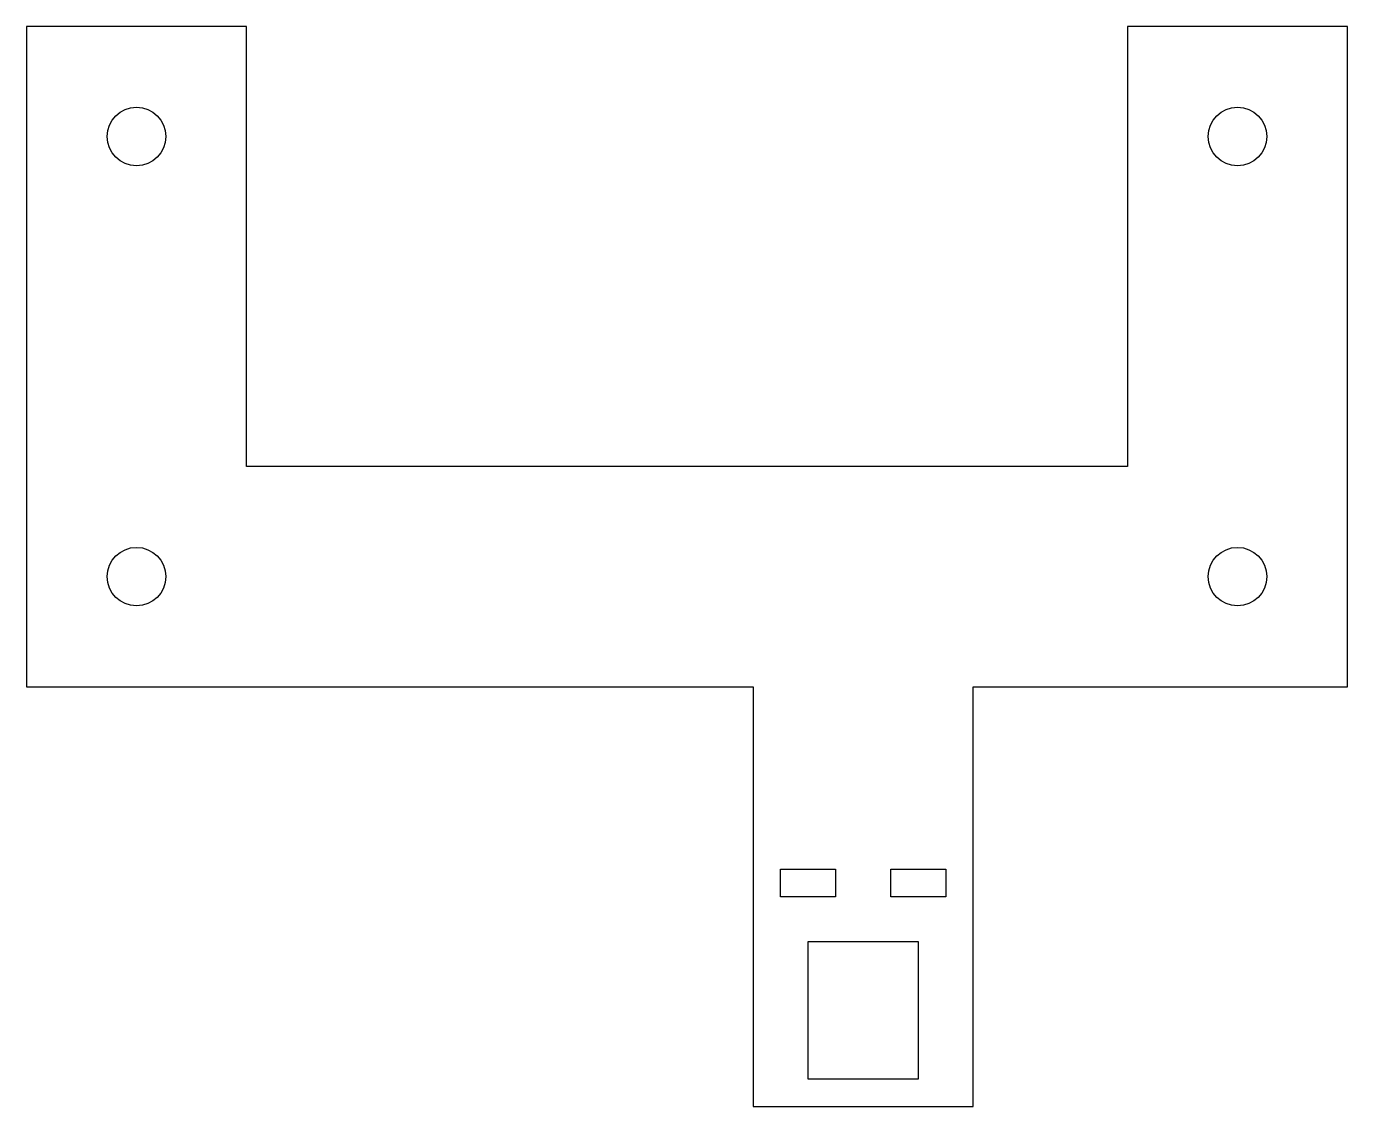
# Model space of a CAD drawing. Header units: inches. Extents: x -1 to 5, y -2.91 to 2.
import ezdxf

# ---------------------------------------------------------------- set-up
doc = ezdxf.new("R2010")
doc.units = ezdxf.units.IN
doc.header["$MEASUREMENT"] = 0

msp = doc.modelspace()

# ---------------------------------------------------------------- linework, layer by layer
for points in [[(-1, -1), (2.3, -1), (2.3, -2.9077), (3.3, -2.9077), (3.3, -1), (5, -1), (5, 2), (4, 2), (4, 0), (0, 0), (0, 2), (-1, 2)], [(2.675, -1.9541), (2.425, -1.9541), (2.425, -1.8291), (2.675, -1.8291)], [(2.925, -1.8291), (3.175, -1.8291), (3.175, -1.9541), (2.925, -1.9541)], [(3.05, -2.7827), (2.55, -2.7827), (2.55, -2.1577), (3.05, -2.1577)]]:
    msp.add_lwpolyline(points, close=True)
for centre in [(-0.5, 1.5), (4.5, 1.5), (-0.5, -0.5), (4.5, -0.5)]:
    msp.add_circle(centre, 0.133)

doc.saveas('drawing.dxf')
